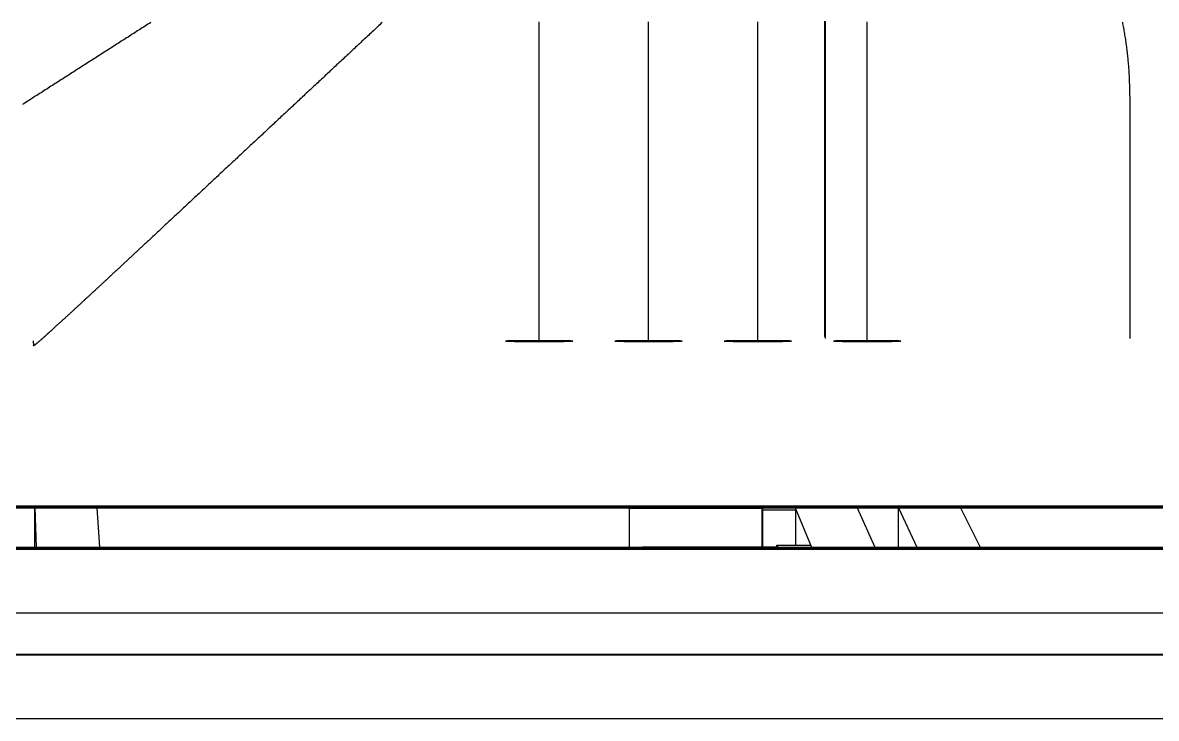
# Model space of a CAD drawing. Header units: millimetres. Extents: x -253 to 256, y -315 to 312.
# Drawn here: x 6.6 to 142.2, y -264.8 to -181.6 of the extents above; entities that cross this region are included whole.
import ezdxf

# ---------------------------------------------------------------- set-up
doc = ezdxf.new("R2010")
doc.units = ezdxf.units.MM
doc.layers.add('SKETCH', color=5, linetype='Continuous')
doc.layers.add('VISIBLE', color=7, linetype='Continuous')

msp = doc.modelspace()

# ---------------------------------------------------------------- linework, layer by layer
at = {"layer": 'SKETCH', "flags": 128}
for points in [[(21.96, -181.61), (21.78, -181.72), (21.61, -181.83), (21.44, -181.94), (21.27, -182.05), (21.1, -182.16), (20.93, -182.26), (20.76, -182.37), (20.59, -182.48), (20.42, -182.59), (20.25, -182.7), (20.08, -182.81), (19.91, -182.92), (19.74, -183.03), (19.57, -183.14), (19.4, -183.25), (19.23, -183.36), (19.05, -183.47), (18.88, -183.57), (18.71, -183.68), (18.54, -183.79), (18.37, -183.9), (18.2, -184.01), (18.03, -184.12), (17.86, -184.23), (17.69, -184.34), (17.52, -184.45), (17.35, -184.56), (17.18, -184.67), (17.01, -184.78), (16.84, -184.88), (16.67, -184.99), (16.49, -185.1), (16.32, -185.21), (16.15, -185.32), (15.98, -185.43), (15.81, -185.54), (15.64, -185.65), (15.47, -185.76), (15.3, -185.87), (15.13, -185.98), (14.96, -186.09), (14.79, -186.2), (14.62, -186.3), (14.45, -186.41), (14.28, -186.52), (14.11, -186.63), (13.94, -186.74), (13.77, -186.85), (13.59, -186.96), (13.42, -187.07), (13.25, -187.18), (13.08, -187.29), (12.91, -187.4), (12.74, -187.51), (12.57, -187.61), (12.4, -187.72), (12.23, -187.83), (12.06, -187.94), (11.89, -188.05), (11.72, -188.16), (11.55, -188.27), (11.38, -188.38), (11.21, -188.49), (11.04, -188.6), (10.87, -188.71), (10.69, -188.82), (10.52, -188.92), (10.35, -189.03), (10.18, -189.14), (10.01, -189.25), (9.84, -189.36), (9.67, -189.47), (9.5, -189.58), (9.33, -189.69), (9.16, -189.8), (8.99, -189.91), (8.82, -190.02), (8.65, -190.13), (8.48, -190.23), (8.31, -190.34), (8.14, -190.45), (7.97, -190.56), (7.79, -190.67), (7.62, -190.78), (7.45, -190.89), (7.28, -191), (7.11, -191.11), (6.94, -191.22), (6.77, -191.33), (6.6, -191.44)], [(49.65, -181.61), (49.49, -181.75), (49.34, -181.89), (49.19, -182.03), (49.04, -182.18), (48.89, -182.32), (48.74, -182.46), (48.59, -182.6), (48.43, -182.74), (48.28, -182.88), (48.13, -183.02), (47.98, -183.17), (47.83, -183.31), (47.68, -183.45), (47.52, -183.59), (47.37, -183.73), (47.22, -183.87), (47.07, -184.01), (46.92, -184.16), (46.77, -184.3), (46.62, -184.44), (46.46, -184.58), (46.31, -184.72), (46.16, -184.86), (46.01, -185), (45.86, -185.15), (45.71, -185.29), (45.56, -185.43), (45.4, -185.57), (45.25, -185.71), (45.1, -185.85), (44.95, -185.99), (44.8, -186.14), (44.65, -186.28), (44.49, -186.42), (44.34, -186.56), (44.19, -186.7), (44.04, -186.84), (43.89, -186.98), (43.74, -187.12), (43.59, -187.27), (43.43, -187.41), (43.28, -187.55), (43.13, -187.69), (42.98, -187.83), (42.83, -187.97), (42.68, -188.11), (42.53, -188.26), (42.37, -188.4), (42.22, -188.54), (42.07, -188.68), (41.92, -188.82), (41.77, -188.96), (41.62, -189.1), (41.46, -189.25), (41.31, -189.39), (41.16, -189.53), (41.01, -189.67), (40.86, -189.81), (40.71, -189.95), (40.56, -190.09), (40.4, -190.23), (40.25, -190.38), (40.1, -190.52), (39.95, -190.66), (39.8, -190.8), (39.65, -190.94), (39.5, -191.08), (39.34, -191.22), (39.19, -191.37), (39.04, -191.51), (38.89, -191.65), (38.74, -191.79), (38.59, -191.93), (38.44, -192.07), (38.28, -192.21), (38.13, -192.35), (37.98, -192.5), (37.83, -192.64), (37.68, -192.78), (37.53, -192.92), (37.38, -193.06), (37.22, -193.2), (37.07, -193.34), (36.92, -193.49), (36.77, -193.63), (36.62, -193.77), (36.47, -193.91), (36.32, -194.05), (36.16, -194.19), (36.01, -194.33), (35.86, -194.47), (35.71, -194.62), (35.56, -194.76), (35.41, -194.9), (35.26, -195.04), (35.1, -195.18), (34.95, -195.32), (34.8, -195.46), (34.65, -195.61), (34.5, -195.75), (34.35, -195.89), (34.2, -196.03), (34.04, -196.17), (33.89, -196.31), (33.74, -196.45), (33.59, -196.59), (33.44, -196.74), (33.29, -196.88), (33.14, -197.02), (32.98, -197.16), (32.83, -197.3), (32.68, -197.44), (32.53, -197.58), (32.38, -197.72), (32.23, -197.87), (32.08, -198.01), (31.92, -198.15), (31.77, -198.29), (31.62, -198.43), (31.47, -198.57), (31.32, -198.71), (31.17, -198.85), (31.02, -199), (30.86, -199.14), (30.71, -199.28), (30.56, -199.42), (30.41, -199.56), (30.26, -199.7), (30.11, -199.84), (29.96, -199.98), (29.81, -200.13), (29.65, -200.27), (29.5, -200.41), (29.35, -200.55), (29.2, -200.69), (29.05, -200.83), (28.9, -200.97), (28.75, -201.11), (28.59, -201.26), (28.44, -201.4), (28.29, -201.54), (28.14, -201.68), (27.99, -201.82), (27.84, -201.96), (27.69, -202.1), (27.53, -202.24), (27.38, -202.39), (27.23, -202.53), (27.08, -202.67), (26.93, -202.81), (26.78, -202.95), (26.63, -203.09), (26.48, -203.23), (26.32, -203.37), (26.17, -203.52), (26.02, -203.66), (25.87, -203.8), (25.72, -203.94), (25.57, -204.08), (25.41, -204.22), (25.26, -204.37), (25.11, -204.51), (24.95, -204.66), (24.79, -204.8), (24.63, -204.95), (24.47, -205.1), (24.32, -205.25), (24.16, -205.4), (24, -205.55), (23.84, -205.69), (23.68, -205.84), (23.53, -205.99), (23.37, -206.13), (23.22, -206.27), (23.06, -206.42), (22.91, -206.56), (22.77, -206.7), (22.62, -206.83), (22.48, -206.96), (22.34, -207.1), (22.2, -207.22), (22.07, -207.35), (21.94, -207.47), (21.84, -207.56), (21.75, -207.65), (21.66, -207.73), (21.57, -207.82), (21.48, -207.9), (21.39, -207.98), (21.3, -208.06), (21.22, -208.14), (21.14, -208.22), (21.05, -208.29), (20.97, -208.37), (20.89, -208.44), (20.81, -208.52), (20.73, -208.59), (20.65, -208.67), (20.57, -208.74), (20.49, -208.81), (20.41, -208.89), (20.34, -208.96), (20.26, -209.04), (20.18, -209.11), (20.1, -209.18), (20.02, -209.26), (19.94, -209.33), (19.86, -209.41), (19.77, -209.48), (19.69, -209.56), (19.61, -209.63), (19.53, -209.71), (19.45, -209.78), (19.37, -209.86), (19.29, -209.93), (19.21, -210.01), (19.13, -210.08), (19.05, -210.16), (18.97, -210.23), (18.89, -210.3), (18.82, -210.38), (18.74, -210.45), (18.66, -210.52), (18.58, -210.6), (18.5, -210.67), (18.42, -210.74), (18.35, -210.81), (18.27, -210.89), (18.19, -210.96), (18.11, -211.03), (18.04, -211.1), (17.96, -211.17), (17.88, -211.24), (17.81, -211.31), (17.73, -211.38), (17.66, -211.45), (17.58, -211.52), (17.5, -211.59), (17.43, -211.66), (17.35, -211.73), (17.28, -211.8), (17.2, -211.87), (17.13, -211.94), (17.06, -212.01), (16.98, -212.08), (16.91, -212.15), (16.83, -212.22), (16.76, -212.28), (16.69, -212.35), (16.62, -212.42), (16.54, -212.49), (16.47, -212.55), (16.4, -212.62), (16.33, -212.69), (16.26, -212.75), (16.18, -212.82), (16.11, -212.89), (16.04, -212.95), (15.97, -213.02), (15.9, -213.08), (15.83, -213.15), (15.76, -213.21), (15.69, -213.28), (15.62, -213.34), (15.55, -213.41), (15.48, -213.47), (15.41, -213.53), (15.35, -213.6), (15.28, -213.66), (15.21, -213.72), (15.14, -213.78), (15.07, -213.85), (15.01, -213.91), (14.94, -213.97), (14.87, -214.03), (14.81, -214.09), (14.74, -214.16), (14.67, -214.22), (14.61, -214.28), (14.54, -214.34), (14.48, -214.4), (14.41, -214.46), (14.35, -214.52), (14.28, -214.58), (14.22, -214.64), (14.16, -214.69), (14.09, -214.75), (14.03, -214.81), (13.97, -214.87), (13.9, -214.93), (13.84, -214.99), (13.78, -215.04), (13.72, -215.1), (13.66, -215.16), (13.6, -215.21), (13.53, -215.27), (13.47, -215.33), (13.41, -215.38), (13.35, -215.44), (13.29, -215.49), (13.23, -215.55), (13.17, -215.6), (13.12, -215.66), (13.06, -215.71), (13, -215.76), (12.94, -215.82), (12.88, -215.87), (12.82, -215.92), (12.77, -215.98), (12.71, -216.03), (12.65, -216.08), (12.6, -216.13), (12.54, -216.18), (12.49, -216.23), (12.43, -216.29), (12.38, -216.34), (12.32, -216.39), (12.27, -216.44), (12.21, -216.49), (12.16, -216.54), (12.1, -216.58), (12.05, -216.63), (12, -216.68), (11.94, -216.73), (11.89, -216.78), (11.84, -216.83), (11.79, -216.87), (11.74, -216.92), (11.69, -216.97), (11.64, -217.01), (11.59, -217.06), (11.54, -217.11), (11.49, -217.15), (11.44, -217.2), (11.39, -217.24), (11.34, -217.29), (11.29, -217.33), (11.24, -217.38), (11.19, -217.42), (11.15, -217.46), (11.1, -217.51), (11.05, -217.55), (11, -217.59), (10.96, -217.63), (10.91, -217.68), (10.87, -217.72), (10.82, -217.76), (10.78, -217.8), (10.73, -217.84), (10.69, -217.88), (10.64, -217.92), (10.6, -217.96), (10.56, -218), (10.51, -218.04), (10.47, -218.08), (10.43, -218.12), (10.39, -218.15), (10.35, -218.19), (10.3, -218.23), (10.26, -218.27), (10.22, -218.3), (10.18, -218.34), (10.14, -218.38), (10.1, -218.41), (10.06, -218.45), (10.02, -218.48), (9.99, -218.52), (9.95, -218.55), (9.91, -218.59), (9.87, -218.62), (9.84, -218.66), (9.8, -218.69), (9.76, -218.72), (9.73, -218.75), (9.69, -218.79), (9.65, -218.82), (9.62, -218.85), (9.58, -218.88), (9.55, -218.91), (9.52, -218.94), (9.48, -218.97), (9.45, -219), (9.42, -219.03), (9.38, -219.06), (9.35, -219.09), (9.32, -219.12), (9.29, -219.15), (9.26, -219.18), (9.23, -219.2), (9.2, -219.23), (9.17, -219.26), (9.14, -219.28), (9.11, -219.31), (9.08, -219.34), (9.05, -219.36), (9.02, -219.39), (8.99, -219.41), (8.96, -219.44), (8.94, -219.46), (8.91, -219.48), (8.88, -219.51), (8.86, -219.53), (8.83, -219.55), (8.81, -219.58), (8.78, -219.6), (8.76, -219.62), (8.73, -219.64), (8.71, -219.66), (8.69, -219.68), (8.66, -219.7), (8.64, -219.72), (8.62, -219.74), (8.6, -219.76), (8.57, -219.78), (8.55, -219.8), (8.53, -219.82), (8.51, -219.84), (8.49, -219.85), (8.47, -219.87), (8.45, -219.89), (8.43, -219.91), (8.41, -219.92), (8.4, -219.94), (8.38, -219.95), (8.36, -219.97), (8.34, -219.98), (8.33, -220), (8.31, -220.01), (8.29, -220.03), (8.28, -220.04), (8.26, -220.05), (8.25, -220.06), (8.23, -220.08), (8.22, -220.09), (8.2, -220.1), (8.19, -220.11), (8.18, -220.12), (8.16, -220.13), (8.15, -220.14), (8.14, -220.15), (8.13, -220.16), (8.12, -220.17), (8.11, -220.18), (8.1, -220.19), (8.09, -220.2), (8.08, -220.2), (8.07, -220.21), (8.06, -220.22), (8.05, -220.23), (8.04, -220.23), (8.03, -220.24), (8.03, -220.24), (8.02, -220.25), (8.02, -220.25), (8.01, -220.25), (8.01, -220.26), (8, -220.26), (8, -220.26), (7.99, -220.27), (7.99, -220.27), (7.98, -220.27), (7.98, -220.27), (7.98, -220.27), (7.97, -220.27), (7.97, -220.28), (7.97, -220.28), (7.97, -220.28), (7.96, -220.28), (7.96, -220.28), (7.96, -220.28), (7.96, -220.28), (7.95, -220.28), (7.95, -220.28), (7.95, -220.28), (7.95, -220.28), (7.94, -220.28), (7.94, -220.28), (7.94, -220.28), (7.94, -220.27), (7.94, -220.27), (7.94, -220.27), (7.94, -220.27), (7.94, -220.26), (7.95, -220.26), (7.95, -220.26), (7.95, -220.25), (7.95, -220.25), (7.95, -220.24), (7.95, -220.24), (7.95, -220.24), (7.95, -220.23), (7.95, -220.23), (7.95, -220.23), (7.95, -220.22), (7.95, -220.22), (7.95, -220.22), (7.95, -220.22), (7.95, -220.21), (7.95, -220.21), (7.95, -220.21), (7.95, -220.21), (7.95, -220.2), (7.95, -220.2), (7.95, -220.2), (7.95, -220.2), (7.95, -220.19), (7.95, -220.19), (7.95, -220.19), (7.95, -220.19), (7.95, -220.18), (7.95, -220.18), (7.95, -220.18), (7.95, -220.18), (7.95, -220.18), (7.95, -220.17), (7.95, -220.17), (7.95, -220.17), (7.95, -220.17), (7.95, -220.16), (7.95, -220.16), (7.95, -220.16), (7.95, -220.16), (7.95, -220.15), (7.95, -220.15), (7.95, -220.15), (7.95, -220.15), (7.95, -220.14), (7.95, -220.14), (7.95, -220.14), (7.95, -220.14), (7.95, -220.13), (7.95, -220.13), (7.95, -220.13), (7.95, -220.13), (7.95, -220.12), (7.95, -220.12), (7.95, -220.12), (7.95, -220.12), (7.95, -220.11), (7.95, -220.11), (7.95, -220.11), (7.95, -220.11), (7.95, -220.1), (7.95, -220.1), (7.95, -220.1), (7.95, -220.1), (7.95, -220.09), (7.95, -220.09), (7.95, -220.09), (7.95, -220.09), (7.95, -220.08), (7.95, -220.08), (7.95, -220.08), (7.95, -220.08), (7.95, -220.07), (7.95, -220.07), (7.95, -220.07), (7.95, -220.07), (7.95, -220.06), (7.95, -220.06), (7.95, -220.06), (7.95, -220.06), (7.95, -220.05), (7.95, -220.05), (7.95, -220.05), (7.95, -220.05), (7.95, -220.04), (7.95, -220.04), (7.95, -220.04), (7.95, -220.04), (7.95, -220.03), (7.95, -220.03), (7.95, -220.03), (7.95, -220.03), (7.95, -220.02), (7.95, -220.02), (7.95, -220.02), (7.95, -220.02), (7.95, -220.01), (7.95, -220.01), (7.95, -220.01), (7.95, -220.01), (7.95, -220), (7.95, -220), (7.95, -220), (7.95, -220), (7.95, -219.99), (7.95, -219.99), (7.95, -219.99), (7.95, -219.99), (7.95, -219.98), (7.94, -219.98), (7.94, -219.98), (7.94, -219.98), (7.94, -219.97), (7.94, -219.97), (7.94, -219.97), (7.94, -219.97), (7.94, -219.96), (7.94, -219.96), (7.94, -219.96), (7.94, -219.96), (7.94, -219.95), (7.94, -219.95), (7.94, -219.95), (7.94, -219.95), (7.94, -219.94), (7.94, -219.94), (7.94, -219.94), (7.94, -219.94), (7.94, -219.93), (7.94, -219.93), (7.94, -219.93), (7.94, -219.93), (7.94, -219.92), (7.94, -219.92), (7.94, -219.92), (7.94, -219.92), (7.94, -219.91), (7.94, -219.91), (7.94, -219.91), (7.94, -219.91), (7.94, -219.91), (7.94, -219.9), (7.94, -219.9), (7.94, -219.9), (7.94, -219.9), (7.94, -219.89), (7.94, -219.89), (7.94, -219.89), (7.94, -219.89), (7.94, -219.88), (7.94, -219.88), (7.94, -219.88), (7.94, -219.88), (7.94, -219.87), (7.94, -219.87), (7.94, -219.87), (7.94, -219.87), (7.94, -219.86), (7.94, -219.86), (7.94, -219.86), (7.94, -219.86), (7.94, -219.85), (7.94, -219.85), (7.94, -219.85), (7.94, -219.85), (7.94, -219.84), (7.94, -219.84), (7.94, -219.84), (7.94, -219.84), (7.94, -219.83), (7.94, -219.83), (7.94, -219.83), (7.94, -219.83), (7.94, -219.82), (7.94, -219.82), (7.94, -219.82), (7.94, -219.82), (7.94, -219.81), (7.94, -219.81), (7.94, -219.81), (7.94, -219.81), (7.94, -219.8), (7.94, -219.8), (7.94, -219.8), (7.94, -219.8), (7.94, -219.79), (7.94, -219.79), (7.94, -219.79), (7.94, -219.79), (7.94, -219.78), (7.94, -219.78), (7.94, -219.78), (7.94, -219.78), (7.94, -219.77), (7.94, -219.77), (7.94, -219.77), (7.94, -219.77), (7.94, -219.76), (7.94, -219.76), (7.94, -219.76), (7.94, -219.76), (7.94, -219.75), (7.94, -219.75), (7.94, -219.75), (7.94, -219.75), (7.94, -219.74), (7.94, -219.74), (7.94, -219.74), (7.94, -219.74), (7.94, -219.73), (7.94, -219.73), (7.94, -219.73), (7.94, -219.73), (7.94, -219.72), (7.94, -219.72), (7.94, -219.72), (7.94, -219.72), (7.94, -219.71), (7.94, -219.71), (7.94, -219.71), (7.94, -219.71), (7.94, -219.7), (7.94, -219.7), (7.93, -219.7), (7.93, -219.7), (7.93, -219.7), (7.93, -219.69), (7.93, -219.69), (7.93, -219.69)], [(68.41, -219.73), (68.41, -219.49), (68.41, -219.26), (68.41, -219.02), (68.41, -218.79), (68.41, -218.55), (68.41, -218.31), (68.41, -218.08), (68.41, -217.84), (68.41, -217.61), (68.41, -217.37), (68.41, -217.14), (68.41, -216.9), (68.41, -216.66), (68.41, -216.43), (68.41, -216.19), (68.41, -215.96), (68.41, -215.72), (68.41, -215.48), (68.41, -215.25), (68.41, -215.01), (68.41, -214.78), (68.41, -214.54), (68.41, -214.31), (68.41, -214.07), (68.41, -213.83), (68.41, -213.6), (68.41, -213.36), (68.41, -213.13), (68.41, -212.89), (68.41, -212.66), (68.41, -212.42), (68.41, -212.18), (68.41, -211.95), (68.41, -211.71), (68.41, -211.48), (68.41, -211.24), (68.41, -211), (68.41, -210.77), (68.41, -210.53), (68.41, -210.3), (68.41, -210.06), (68.41, -209.83), (68.41, -209.59), (68.41, -209.35), (68.41, -209.12), (68.41, -208.88), (68.41, -208.65), (68.41, -208.41), (68.41, -208.18), (68.41, -207.94), (68.41, -207.7), (68.41, -207.47), (68.41, -207.23), (68.41, -207), (68.41, -206.76), (68.41, -206.52), (68.41, -206.29), (68.41, -206.05), (68.41, -205.82), (68.41, -205.58), (68.41, -205.35), (68.41, -205.11), (68.41, -204.87), (68.41, -204.64), (68.41, -204.4), (68.41, -204.17), (68.41, -203.93), (68.41, -203.69), (68.41, -203.46), (68.41, -203.22), (68.41, -202.99), (68.41, -202.75), (68.41, -202.52), (68.41, -202.28), (68.41, -202.04), (68.41, -201.81), (68.41, -201.57), (68.41, -201.34), (68.41, -201.1), (68.41, -200.87), (68.41, -200.63), (68.41, -200.39), (68.41, -200.16), (68.41, -199.92), (68.41, -199.69), (68.41, -199.45), (68.41, -199.21), (68.41, -198.98), (68.41, -198.74), (68.41, -198.51), (68.41, -198.27), (68.41, -198.04), (68.41, -197.8), (68.41, -197.56), (68.41, -197.33), (68.41, -197.09), (68.41, -196.86), (68.41, -196.62), (68.41, -196.39), (68.41, -196.15), (68.41, -195.91), (68.41, -195.68), (68.41, -195.44), (68.41, -195.21), (68.41, -194.97), (68.41, -194.73), (68.41, -194.5), (68.41, -194.26), (68.41, -194.03), (68.41, -193.79), (68.41, -193.56), (68.41, -193.32), (68.41, -193.08), (68.41, -192.85), (68.41, -192.61), (68.41, -192.38), (68.41, -192.14), (68.41, -191.9), (68.41, -191.67), (68.41, -191.43), (68.41, -191.2), (68.41, -190.96), (68.41, -190.73), (68.41, -190.49), (68.41, -190.25), (68.41, -190.02), (68.41, -189.78), (68.41, -189.55), (68.41, -189.31), (68.41, -189.08), (68.41, -188.84), (68.41, -188.6), (68.41, -188.37), (68.41, -188.13), (68.41, -187.9), (68.41, -187.66), (68.41, -187.42), (68.41, -187.19), (68.41, -186.95), (68.41, -186.72), (68.41, -186.48), (68.41, -186.25), (68.41, -186.01), (68.41, -185.77), (68.41, -185.54), (68.41, -185.3), (68.41, -185.07), (68.41, -184.83), (68.41, -184.59), (68.41, -184.36), (68.41, -184.12), (68.41, -183.89), (68.41, -183.65), (68.41, -183.42), (68.41, -183.18), (68.41, -182.94), (68.41, -182.71), (68.41, -182.47), (68.41, -182.24), (68.41, -182), (68.41, -181.77), (68.41, -181.53)], [(81.49, -219.73), (81.49, -219.49), (81.49, -219.26), (81.49, -219.02), (81.49, -218.79), (81.49, -218.55), (81.49, -218.31), (81.49, -218.08), (81.49, -217.84), (81.49, -217.61), (81.49, -217.37), (81.49, -217.14), (81.49, -216.9), (81.49, -216.66), (81.49, -216.43), (81.49, -216.19), (81.49, -215.96), (81.49, -215.72), (81.49, -215.48), (81.49, -215.25), (81.49, -215.01), (81.49, -214.78), (81.49, -214.54), (81.49, -214.31), (81.49, -214.07), (81.49, -213.83), (81.49, -213.6), (81.49, -213.36), (81.49, -213.13), (81.49, -212.89), (81.49, -212.66), (81.49, -212.42), (81.49, -212.18), (81.49, -211.95), (81.49, -211.71), (81.49, -211.48), (81.49, -211.24), (81.49, -211), (81.49, -210.77), (81.49, -210.53), (81.49, -210.3), (81.49, -210.06), (81.49, -209.83), (81.49, -209.59), (81.49, -209.35), (81.49, -209.12), (81.49, -208.88), (81.49, -208.65), (81.49, -208.41), (81.49, -208.18), (81.49, -207.94), (81.49, -207.7), (81.49, -207.47), (81.49, -207.23), (81.49, -207), (81.49, -206.76), (81.49, -206.52), (81.49, -206.29), (81.49, -206.05), (81.49, -205.82), (81.49, -205.58), (81.49, -205.35), (81.49, -205.11), (81.49, -204.87), (81.49, -204.64), (81.49, -204.4), (81.49, -204.17), (81.49, -203.93), (81.49, -203.69), (81.49, -203.46), (81.49, -203.22), (81.49, -202.99), (81.49, -202.75), (81.49, -202.52), (81.49, -202.28), (81.49, -202.04), (81.49, -201.81), (81.49, -201.57), (81.49, -201.34), (81.49, -201.1), (81.49, -200.87), (81.49, -200.63), (81.49, -200.39), (81.49, -200.16), (81.49, -199.92), (81.49, -199.69), (81.49, -199.45), (81.49, -199.21), (81.49, -198.98), (81.49, -198.74), (81.49, -198.51), (81.49, -198.27), (81.49, -198.04), (81.49, -197.8), (81.49, -197.56), (81.49, -197.33), (81.49, -197.09), (81.49, -196.86), (81.49, -196.62), (81.49, -196.39), (81.49, -196.15), (81.49, -195.91), (81.49, -195.68), (81.49, -195.44), (81.49, -195.21), (81.49, -194.97), (81.49, -194.73), (81.49, -194.5), (81.49, -194.26), (81.49, -194.03), (81.49, -193.79), (81.49, -193.56), (81.49, -193.32), (81.49, -193.08), (81.49, -192.85), (81.49, -192.61), (81.49, -192.38), (81.49, -192.14), (81.49, -191.9), (81.49, -191.67), (81.49, -191.43), (81.49, -191.2), (81.49, -190.96), (81.49, -190.73), (81.49, -190.49), (81.49, -190.25), (81.49, -190.02), (81.49, -189.78), (81.49, -189.55), (81.49, -189.31), (81.49, -189.08), (81.49, -188.84), (81.49, -188.6), (81.49, -188.37), (81.49, -188.13), (81.49, -187.9), (81.49, -187.66), (81.49, -187.42), (81.49, -187.19), (81.49, -186.95), (81.49, -186.72), (81.49, -186.48), (81.49, -186.25), (81.49, -186.01), (81.49, -185.77), (81.49, -185.54), (81.49, -185.3), (81.49, -185.07), (81.49, -184.83), (81.49, -184.59), (81.49, -184.36), (81.49, -184.12), (81.49, -183.89), (81.49, -183.65), (81.49, -183.42), (81.49, -183.18), (81.49, -182.94), (81.49, -182.71), (81.49, -182.47), (81.49, -182.24), (81.49, -182), (81.49, -181.77), (81.49, -181.53)], [(81.49, -219.73), (81.49, -219.49), (81.49, -219.26), (81.49, -219.02), (81.49, -218.79), (81.49, -218.55), (81.49, -218.31), (81.49, -218.08), (81.49, -217.84), (81.49, -217.61), (81.49, -217.37), (81.49, -217.14), (81.49, -216.9), (81.49, -216.66), (81.49, -216.43), (81.49, -216.19), (81.49, -215.96), (81.49, -215.72), (81.49, -215.48), (81.49, -215.25), (81.49, -215.01), (81.49, -214.78), (81.49, -214.54), (81.49, -214.31), (81.49, -214.07), (81.49, -213.83), (81.49, -213.6), (81.49, -213.36), (81.49, -213.13), (81.49, -212.89), (81.49, -212.66), (81.49, -212.42), (81.49, -212.18), (81.49, -211.95), (81.49, -211.71), (81.49, -211.48), (81.49, -211.24), (81.49, -211), (81.49, -210.77), (81.49, -210.53), (81.49, -210.3), (81.49, -210.06), (81.49, -209.83), (81.49, -209.59), (81.49, -209.35), (81.49, -209.12), (81.49, -208.88), (81.49, -208.65), (81.49, -208.41), (81.49, -208.18), (81.49, -207.94), (81.49, -207.7), (81.49, -207.47), (81.49, -207.23), (81.49, -207), (81.49, -206.76), (81.49, -206.52), (81.49, -206.29), (81.49, -206.05), (81.49, -205.82), (81.49, -205.58), (81.49, -205.35), (81.49, -205.11), (81.49, -204.87), (81.49, -204.64), (81.49, -204.4), (81.49, -204.17), (81.49, -203.93), (81.49, -203.69), (81.49, -203.46), (81.49, -203.22), (81.49, -202.99), (81.49, -202.75), (81.49, -202.52), (81.49, -202.28), (81.49, -202.04), (81.49, -201.81), (81.49, -201.57), (81.49, -201.34), (81.49, -201.1), (81.49, -200.87), (81.49, -200.63), (81.49, -200.39), (81.49, -200.16), (81.49, -199.92), (81.49, -199.69), (81.49, -199.45), (81.49, -199.21), (81.49, -198.98), (81.49, -198.74), (81.49, -198.51), (81.49, -198.27), (81.49, -198.04), (81.49, -197.8), (81.49, -197.56), (81.49, -197.33), (81.49, -197.09), (81.49, -196.86), (81.49, -196.62), (81.49, -196.39), (81.49, -196.15), (81.49, -195.91), (81.49, -195.68), (81.49, -195.44), (81.49, -195.21), (81.49, -194.97), (81.49, -194.73), (81.49, -194.5), (81.49, -194.26), (81.49, -194.03), (81.49, -193.79), (81.49, -193.56), (81.49, -193.32), (81.49, -193.08), (81.49, -192.85), (81.49, -192.61), (81.49, -192.38), (81.49, -192.14), (81.49, -191.9), (81.49, -191.67), (81.49, -191.43), (81.49, -191.2), (81.49, -190.96), (81.49, -190.73), (81.49, -190.49), (81.49, -190.25), (81.49, -190.02), (81.49, -189.78), (81.49, -189.55), (81.49, -189.31), (81.49, -189.08), (81.49, -188.84), (81.49, -188.6), (81.49, -188.37), (81.49, -188.13), (81.49, -187.9), (81.49, -187.66), (81.49, -187.42), (81.49, -187.19), (81.49, -186.95), (81.49, -186.72), (81.49, -186.48), (81.49, -186.25), (81.49, -186.01), (81.49, -185.77), (81.49, -185.54), (81.49, -185.3), (81.49, -185.07), (81.49, -184.83), (81.49, -184.59), (81.49, -184.36), (81.49, -184.12), (81.49, -183.89), (81.49, -183.65), (81.49, -183.42), (81.49, -183.18), (81.49, -182.94), (81.49, -182.71), (81.49, -182.47), (81.49, -182.24), (81.49, -182), (81.49, -181.77), (81.49, -181.53)], [(94.57, -219.73), (94.57, -219.49), (94.57, -219.26), (94.57, -219.02), (94.57, -218.79), (94.57, -218.55), (94.57, -218.31), (94.57, -218.08), (94.57, -217.84), (94.57, -217.61), (94.57, -217.37), (94.57, -217.14), (94.57, -216.9), (94.57, -216.66), (94.57, -216.43), (94.57, -216.19), (94.57, -215.96), (94.57, -215.72), (94.57, -215.48), (94.57, -215.25), (94.57, -215.01), (94.57, -214.78), (94.57, -214.54), (94.57, -214.31), (94.57, -214.07), (94.57, -213.83), (94.57, -213.6), (94.57, -213.36), (94.57, -213.13), (94.57, -212.89), (94.57, -212.66), (94.57, -212.42), (94.57, -212.18), (94.57, -211.95), (94.57, -211.71), (94.57, -211.48), (94.57, -211.24), (94.57, -211), (94.57, -210.77), (94.57, -210.53), (94.57, -210.3), (94.57, -210.06), (94.57, -209.83), (94.57, -209.59), (94.57, -209.35), (94.57, -209.12), (94.57, -208.88), (94.57, -208.65), (94.57, -208.41), (94.57, -208.18), (94.57, -207.94), (94.57, -207.7), (94.57, -207.47), (94.57, -207.23), (94.57, -207), (94.57, -206.76), (94.57, -206.52), (94.57, -206.29), (94.57, -206.05), (94.57, -205.82), (94.57, -205.58), (94.57, -205.35), (94.57, -205.11), (94.57, -204.87), (94.57, -204.64), (94.57, -204.4), (94.57, -204.17), (94.57, -203.93), (94.57, -203.69), (94.57, -203.46), (94.57, -203.22), (94.57, -202.99), (94.57, -202.75), (94.57, -202.52), (94.57, -202.28), (94.57, -202.04), (94.57, -201.81), (94.57, -201.57), (94.57, -201.34), (94.57, -201.1), (94.57, -200.87), (94.57, -200.63), (94.57, -200.39), (94.57, -200.16), (94.57, -199.92), (94.57, -199.69), (94.57, -199.45), (94.57, -199.21), (94.57, -198.98), (94.57, -198.74), (94.57, -198.51), (94.57, -198.27), (94.57, -198.04), (94.57, -197.8), (94.57, -197.56), (94.57, -197.33), (94.57, -197.09), (94.57, -196.86), (94.57, -196.62), (94.57, -196.39), (94.57, -196.15), (94.57, -195.91), (94.57, -195.68), (94.57, -195.44), (94.57, -195.21), (94.57, -194.97), (94.57, -194.73), (94.57, -194.5), (94.57, -194.26), (94.57, -194.03), (94.57, -193.79), (94.57, -193.56), (94.57, -193.32), (94.57, -193.08), (94.57, -192.85), (94.57, -192.61), (94.57, -192.38), (94.57, -192.14), (94.57, -191.9), (94.57, -191.67), (94.57, -191.43), (94.57, -191.2), (94.57, -190.96), (94.57, -190.73), (94.57, -190.49), (94.57, -190.25), (94.57, -190.02), (94.57, -189.78), (94.57, -189.55), (94.57, -189.31), (94.57, -189.08), (94.57, -188.84), (94.57, -188.6), (94.57, -188.37), (94.57, -188.13), (94.57, -187.9), (94.57, -187.66), (94.57, -187.42), (94.57, -187.19), (94.57, -186.95), (94.57, -186.72), (94.57, -186.48), (94.57, -186.25), (94.57, -186.01), (94.57, -185.77), (94.57, -185.54), (94.57, -185.3), (94.57, -185.07), (94.57, -184.83), (94.57, -184.59), (94.57, -184.36), (94.57, -184.12), (94.57, -183.89), (94.57, -183.65), (94.57, -183.42), (94.57, -183.18), (94.57, -182.94), (94.57, -182.71), (94.57, -182.47), (94.57, -182.24), (94.57, -182), (94.57, -181.77), (94.57, -181.53)], [(94.57, -219.73), (94.57, -219.49), (94.57, -219.26), (94.57, -219.02), (94.57, -218.79), (94.57, -218.55), (94.57, -218.31), (94.57, -218.08), (94.57, -217.84), (94.57, -217.61), (94.57, -217.37), (94.57, -217.14), (94.57, -216.9), (94.57, -216.66), (94.57, -216.43), (94.57, -216.19), (94.57, -215.96), (94.57, -215.72), (94.57, -215.48), (94.57, -215.25), (94.57, -215.01), (94.57, -214.78), (94.57, -214.54), (94.57, -214.31), (94.57, -214.07), (94.57, -213.83), (94.57, -213.6), (94.57, -213.36), (94.57, -213.13), (94.57, -212.89), (94.57, -212.66), (94.57, -212.42), (94.57, -212.18), (94.57, -211.95), (94.57, -211.71), (94.57, -211.48), (94.57, -211.24), (94.57, -211), (94.57, -210.77), (94.57, -210.53), (94.57, -210.3), (94.57, -210.06), (94.57, -209.83), (94.57, -209.59), (94.57, -209.35), (94.57, -209.12), (94.57, -208.88), (94.57, -208.65), (94.57, -208.41), (94.57, -208.18), (94.57, -207.94), (94.57, -207.7), (94.57, -207.47), (94.57, -207.23), (94.57, -207), (94.57, -206.76), (94.57, -206.52), (94.57, -206.29), (94.57, -206.05), (94.57, -205.82), (94.57, -205.58), (94.57, -205.35), (94.57, -205.11), (94.57, -204.87), (94.57, -204.64), (94.57, -204.4), (94.57, -204.17), (94.57, -203.93), (94.57, -203.69), (94.57, -203.46), (94.57, -203.22), (94.57, -202.99), (94.57, -202.75), (94.57, -202.52), (94.57, -202.28), (94.57, -202.04), (94.57, -201.81), (94.57, -201.57), (94.57, -201.34), (94.57, -201.1), (94.57, -200.87), (94.57, -200.63), (94.57, -200.39), (94.57, -200.16), (94.57, -199.92), (94.57, -199.69), (94.57, -199.45), (94.57, -199.21), (94.57, -198.98), (94.57, -198.74), (94.57, -198.51), (94.57, -198.27), (94.57, -198.04), (94.57, -197.8), (94.57, -197.56), (94.57, -197.33), (94.57, -197.09), (94.57, -196.86), (94.57, -196.62), (94.57, -196.39), (94.57, -196.15), (94.57, -195.91), (94.57, -195.68), (94.57, -195.44), (94.57, -195.21), (94.57, -194.97), (94.57, -194.73), (94.57, -194.5), (94.57, -194.26), (94.57, -194.03), (94.57, -193.79), (94.57, -193.56), (94.57, -193.32), (94.57, -193.08), (94.57, -192.85), (94.57, -192.61), (94.57, -192.38), (94.57, -192.14), (94.57, -191.9), (94.57, -191.67), (94.57, -191.43), (94.57, -191.2), (94.57, -190.96), (94.57, -190.73), (94.57, -190.49), (94.57, -190.25), (94.57, -190.02), (94.57, -189.78), (94.57, -189.55), (94.57, -189.31), (94.57, -189.08), (94.57, -188.84), (94.57, -188.6), (94.57, -188.37), (94.57, -188.13), (94.57, -187.9), (94.57, -187.66), (94.57, -187.42), (94.57, -187.19), (94.57, -186.95), (94.57, -186.72), (94.57, -186.48), (94.57, -186.25), (94.57, -186.01), (94.57, -185.77), (94.57, -185.54), (94.57, -185.3), (94.57, -185.07), (94.57, -184.83), (94.57, -184.59), (94.57, -184.36), (94.57, -184.12), (94.57, -183.89), (94.57, -183.65), (94.57, -183.42), (94.57, -183.18), (94.57, -182.94), (94.57, -182.71), (94.57, -182.47), (94.57, -182.24), (94.57, -182), (94.57, -181.77), (94.57, -181.53)], [(102.55, -181.47), (102.55, -181.72), (102.55, -181.98), (102.55, -182.24), (102.55, -182.49), (102.55, -182.75), (102.55, -183.01), (102.55, -183.26), (102.55, -183.52), (102.55, -183.78), (102.55, -184.03), (102.55, -184.29), (102.55, -184.55), (102.55, -184.8), (102.55, -185.06), (102.55, -185.32), (102.55, -185.57), (102.55, -185.83), (102.55, -186.09), (102.55, -186.34), (102.55, -186.6), (102.55, -186.86), (102.55, -187.11), (102.55, -187.37), (102.55, -187.63), (102.55, -187.88), (102.55, -188.14), (102.55, -188.4), (102.55, -188.65), (102.55, -188.91), (102.55, -189.17), (102.55, -189.42), (102.55, -189.68), (102.55, -189.94), (102.55, -190.19), (102.55, -190.45), (102.55, -190.71), (102.55, -190.97), (102.55, -191.22), (102.55, -191.48), (102.55, -191.74), (102.55, -191.99), (102.55, -192.25), (102.55, -192.51), (102.55, -192.76), (102.55, -193.02), (102.55, -193.28), (102.55, -193.53), (102.55, -193.79), (102.55, -194.05), (102.55, -194.3), (102.55, -194.56), (102.55, -194.82), (102.55, -195.07), (102.55, -195.33), (102.55, -195.59), (102.55, -195.84), (102.55, -196.1), (102.55, -196.36), (102.55, -196.61), (102.55, -196.87), (102.55, -197.13), (102.55, -197.38), (102.55, -197.64), (102.55, -197.9), (102.55, -198.15), (102.55, -198.41), (102.55, -198.67), (102.55, -198.92), (102.55, -199.18), (102.55, -199.44), (102.55, -199.69), (102.55, -199.95), (102.55, -200.21), (102.55, -200.47), (102.55, -200.72), (102.55, -200.98), (102.55, -201.24), (102.55, -201.49), (102.55, -201.75), (102.55, -202.01), (102.55, -202.26), (102.55, -202.52), (102.55, -202.78), (102.55, -203.03), (102.55, -203.29), (102.55, -203.55), (102.55, -203.8), (102.55, -204.06), (102.55, -204.32), (102.55, -204.57), (102.55, -204.83), (102.55, -205.09), (102.55, -205.34), (102.55, -205.6), (102.55, -205.86), (102.55, -206.11), (102.55, -206.37), (102.55, -206.63), (102.55, -206.88), (102.55, -207.14), (102.55, -207.4), (102.55, -207.65), (102.55, -207.91), (102.55, -208.17), (102.55, -208.42), (102.55, -208.68), (102.55, -208.94), (102.55, -209.19), (102.55, -209.45), (102.55, -209.71), (102.55, -209.97), (102.55, -210.22), (102.55, -210.48), (102.55, -210.74), (102.55, -210.99), (102.55, -211.25), (102.55, -211.51), (102.55, -211.76), (102.55, -212.02), (102.55, -212.28), (102.55, -212.53), (102.55, -212.79), (102.55, -213.05), (102.55, -213.3), (102.55, -213.56), (102.55, -213.82), (102.55, -214.07), (102.55, -214.33), (102.55, -214.59), (102.55, -214.84), (102.55, -215.1), (102.55, -215.36), (102.55, -215.61), (102.55, -215.87), (102.55, -216.13), (102.55, -216.38), (102.55, -216.64), (102.55, -216.9), (102.55, -217.15), (102.55, -217.41), (102.55, -217.67), (102.55, -217.92), (102.55, -218.18), (102.55, -218.44), (102.55, -218.69), (102.55, -218.95), (102.55, -219.21)], [(102.64, -181.49), (102.64, -181.74), (102.64, -182), (102.64, -182.25), (102.64, -182.5), (102.64, -182.76), (102.64, -183.01), (102.64, -183.26), (102.64, -183.51), (102.64, -183.77), (102.64, -184.02), (102.64, -184.27), (102.64, -184.53), (102.64, -184.78), (102.64, -185.03), (102.64, -185.28), (102.64, -185.54), (102.64, -185.79), (102.64, -186.04), (102.64, -186.29), (102.64, -186.55), (102.64, -186.8), (102.64, -187.05), (102.64, -187.31), (102.64, -187.56), (102.64, -187.81), (102.64, -188.06), (102.64, -188.32), (102.64, -188.57), (102.64, -188.82), (102.64, -189.07), (102.64, -189.33), (102.64, -189.58), (102.64, -189.83), (102.64, -190.09), (102.64, -190.34), (102.64, -190.59), (102.64, -190.84), (102.64, -191.1), (102.64, -191.35), (102.64, -191.6), (102.64, -191.86), (102.64, -192.11), (102.64, -192.36), (102.64, -192.61), (102.64, -192.87), (102.64, -193.12), (102.64, -193.37), (102.64, -193.62), (102.64, -193.88), (102.64, -194.13), (102.64, -194.38), (102.64, -194.64), (102.64, -194.89), (102.64, -195.14), (102.64, -195.39), (102.64, -195.65), (102.64, -195.9), (102.64, -196.15), (102.64, -196.4), (102.64, -196.66), (102.64, -196.91), (102.64, -197.16), (102.64, -197.42), (102.64, -197.67), (102.64, -197.92), (102.64, -198.17), (102.64, -198.43), (102.64, -198.68), (102.64, -198.93), (102.64, -199.18), (102.64, -199.44), (102.64, -199.69), (102.64, -199.94), (102.64, -200.2), (102.64, -200.45), (102.64, -200.7), (102.64, -200.95), (102.64, -201.21), (102.64, -201.46), (102.64, -201.71), (102.64, -201.97), (102.64, -202.22), (102.64, -202.47), (102.64, -202.72), (102.64, -202.98), (102.64, -203.23), (102.64, -203.48), (102.64, -203.73), (102.64, -203.99), (102.64, -204.24), (102.64, -204.49), (102.64, -204.75), (102.64, -205), (102.64, -205.25), (102.64, -205.5), (102.64, -205.76), (102.64, -206.01), (102.64, -206.26), (102.64, -206.51), (102.64, -206.77), (102.64, -207.02), (102.64, -207.27), (102.64, -207.53), (102.64, -207.78), (102.64, -208.03), (102.64, -208.28), (102.64, -208.54), (102.64, -208.79), (102.64, -209.04), (102.64, -209.29), (102.64, -209.55), (102.64, -209.8), (102.64, -210.05), (102.64, -210.31), (102.64, -210.56), (102.64, -210.81), (102.64, -211.06), (102.64, -211.32), (102.64, -211.57), (102.64, -211.82), (102.64, -212.07), (102.64, -212.33), (102.64, -212.58), (102.64, -212.83), (102.64, -213.09), (102.64, -213.34), (102.64, -213.59), (102.64, -213.84), (102.64, -214.1), (102.64, -214.35), (102.64, -214.6), (102.64, -214.86), (102.64, -215.11), (102.64, -215.36), (102.64, -215.61), (102.64, -215.87), (102.64, -216.12), (102.64, -216.37), (102.64, -216.62), (102.64, -216.88), (102.64, -217.13), (102.64, -217.38), (102.64, -217.64), (102.64, -217.89), (102.64, -218.14), (102.64, -218.39), (102.64, -218.65), (102.64, -218.9), (102.64, -219.15), (102.64, -219.4)], [(107.65, -219.73), (107.65, -219.49), (107.65, -219.26), (107.65, -219.02), (107.65, -218.79), (107.65, -218.55), (107.65, -218.31), (107.65, -218.08), (107.65, -217.84), (107.65, -217.61), (107.65, -217.37), (107.65, -217.14), (107.65, -216.9), (107.65, -216.66), (107.65, -216.43), (107.65, -216.19), (107.65, -215.96), (107.65, -215.72), (107.65, -215.48), (107.65, -215.25), (107.65, -215.01), (107.65, -214.78), (107.65, -214.54), (107.65, -214.31), (107.65, -214.07), (107.65, -213.83), (107.65, -213.6), (107.65, -213.36), (107.65, -213.13), (107.65, -212.89), (107.65, -212.66), (107.65, -212.42), (107.65, -212.18), (107.65, -211.95), (107.65, -211.71), (107.65, -211.48), (107.65, -211.24), (107.65, -211), (107.65, -210.77), (107.65, -210.53), (107.65, -210.3), (107.65, -210.06), (107.65, -209.83), (107.65, -209.59), (107.65, -209.35), (107.65, -209.12), (107.65, -208.88), (107.65, -208.65), (107.65, -208.41), (107.65, -208.18), (107.65, -207.94), (107.65, -207.7), (107.65, -207.47), (107.65, -207.23), (107.65, -207), (107.65, -206.76), (107.65, -206.52), (107.65, -206.29), (107.65, -206.05), (107.65, -205.82), (107.65, -205.58), (107.65, -205.35), (107.65, -205.11), (107.65, -204.87), (107.65, -204.64), (107.65, -204.4), (107.65, -204.17), (107.65, -203.93), (107.65, -203.69), (107.65, -203.46), (107.65, -203.22), (107.65, -202.99), (107.65, -202.75), (107.65, -202.52), (107.65, -202.28), (107.65, -202.04), (107.65, -201.81), (107.65, -201.57), (107.65, -201.34), (107.65, -201.1), (107.65, -200.87), (107.65, -200.63), (107.65, -200.39), (107.65, -200.16), (107.65, -199.92), (107.65, -199.69), (107.65, -199.45), (107.65, -199.21), (107.65, -198.98), (107.65, -198.74), (107.65, -198.51), (107.65, -198.27), (107.65, -198.04), (107.65, -197.8), (107.65, -197.56), (107.65, -197.33), (107.65, -197.09), (107.65, -196.86), (107.65, -196.62), (107.65, -196.39), (107.65, -196.15), (107.65, -195.91), (107.65, -195.68), (107.65, -195.44), (107.65, -195.21), (107.65, -194.97), (107.65, -194.73), (107.65, -194.5), (107.65, -194.26), (107.65, -194.03), (107.65, -193.79), (107.65, -193.56), (107.65, -193.32), (107.65, -193.08), (107.65, -192.85), (107.65, -192.61), (107.65, -192.38), (107.65, -192.14), (107.65, -191.9), (107.65, -191.67), (107.65, -191.43), (107.65, -191.2), (107.65, -190.96), (107.65, -190.73), (107.65, -190.49), (107.65, -190.25), (107.65, -190.02), (107.65, -189.78), (107.65, -189.55), (107.65, -189.31), (107.65, -189.08), (107.65, -188.84), (107.65, -188.6), (107.65, -188.37), (107.65, -188.13), (107.65, -187.9), (107.65, -187.66), (107.65, -187.42), (107.65, -187.19), (107.65, -186.95), (107.65, -186.72), (107.65, -186.48), (107.65, -186.25), (107.65, -186.01), (107.65, -185.77), (107.65, -185.54), (107.65, -185.3), (107.65, -185.07), (107.65, -184.83), (107.65, -184.59), (107.65, -184.36), (107.65, -184.12), (107.65, -183.89), (107.65, -183.65), (107.65, -183.42), (107.65, -183.18), (107.65, -182.94), (107.65, -182.71), (107.65, -182.47), (107.65, -182.24), (107.65, -182), (107.65, -181.77), (107.65, -181.53)], [(138.19, -181.59), (138.22, -181.76), (138.25, -181.93), (138.29, -182.1), (138.32, -182.27), (138.35, -182.44), (138.38, -182.61), (138.41, -182.78), (138.44, -182.95), (138.46, -183.12), (138.49, -183.29), (138.52, -183.46), (138.55, -183.64), (138.57, -183.81), (138.6, -183.98), (138.62, -184.15), (138.64, -184.33), (138.67, -184.5), (138.69, -184.68), (138.71, -184.85), (138.73, -185.02), (138.75, -185.2), (138.77, -185.37), (138.79, -185.55), (138.81, -185.72), (138.83, -185.9), (138.85, -186.07), (138.86, -186.25), (138.88, -186.42), (138.9, -186.6), (138.91, -186.77), (138.92, -186.94), (138.94, -187.11), (138.95, -187.29), (138.96, -187.46), (138.97, -187.62), (138.98, -187.79), (138.99, -187.96), (138.99, -188.13), (139, -188.3), (139.01, -188.48), (139.02, -188.65), (139.02, -188.82), (139.03, -189), (139.03, -189.18), (139.04, -189.35), (139.04, -189.54), (139.05, -189.72), (139.05, -189.91), (139.06, -190.09), (139.06, -190.29), (139.07, -190.48), (139.07, -190.68), (139.08, -190.94), (139.08, -191.21), (139.08, -191.49), (139.09, -191.77), (139.09, -192.05), (139.09, -192.34), (139.09, -192.64), (139.09, -192.93), (139.09, -193.24), (139.09, -193.54), (139.09, -193.84), (139.09, -194.15), (139.09, -194.46), (139.08, -194.77), (139.08, -195.09), (139.08, -195.4), (139.08, -195.71), (139.08, -196.02), (139.08, -196.33), (139.07, -196.64), (139.07, -196.95), (139.07, -197.26), (139.07, -197.56), (139.07, -197.86), (139.07, -198.16), (139.07, -198.46), (139.07, -198.76), (139.07, -199.06), (139.07, -199.36), (139.07, -199.66), (139.07, -199.96), (139.07, -200.25), (139.07, -200.55), (139.07, -200.85), (139.07, -201.15), (139.07, -201.45), (139.07, -201.75), (139.07, -202.05), (139.07, -202.35), (139.07, -202.65), (139.07, -202.95), (139.07, -203.25), (139.07, -203.55), (139.07, -203.85), (139.07, -204.14), (139.07, -204.44), (139.07, -204.74), (139.07, -205.04), (139.07, -205.34), (139.07, -205.64), (139.07, -205.94), (139.07, -206.24), (139.07, -206.54), (139.07, -206.84), (139.07, -207.14), (139.07, -207.44), (139.07, -207.73), (139.07, -208.03), (139.07, -208.33), (139.07, -208.63), (139.07, -208.93), (139.07, -209.23), (139.07, -209.53), (139.07, -209.83), (139.07, -210.13), (139.07, -210.43), (139.07, -210.73), (139.07, -211.03), (139.07, -211.33), (139.07, -211.62), (139.07, -211.92), (139.07, -212.22), (139.07, -212.52), (139.07, -212.82), (139.07, -213.12), (139.07, -213.42), (139.07, -213.72), (139.07, -214.02), (139.07, -214.32), (139.07, -214.62), (139.07, -214.92), (139.07, -215.21), (139.07, -215.51), (139.07, -215.81), (139.07, -216.11), (139.07, -216.41), (139.07, -216.71), (139.07, -217.01), (139.07, -217.31), (139.07, -217.61), (139.07, -217.91), (139.07, -218.21), (139.07, -218.51), (139.07, -218.81), (139.07, -219.11), (139.07, -219.4)], [(68.4, -219.69), (67.85, -219.69), (67.32, -219.69), (66.8, -219.69), (66.31, -219.69), (65.86, -219.7), (65.46, -219.7), (65.12, -219.7), (64.83, -219.71), (64.62, -219.71), (64.47, -219.72), (64.4, -219.73), (64.4, -219.73), (64.48, -219.74), (64.63, -219.74), (64.85, -219.75), (65.13, -219.75), (65.48, -219.76), (65.88, -219.76), (66.33, -219.77), (66.82, -219.77), (67.34, -219.77), (67.88, -219.77), (68.43, -219.77), (68.98, -219.77), (69.51, -219.77), (70.03, -219.77), (70.52, -219.77), (70.96, -219.76), (71.36, -219.76), (71.71, -219.75), (71.99, -219.75), (72.21, -219.74), (72.36, -219.74), (72.43, -219.73), (72.43, -219.73), (72.35, -219.72), (72.2, -219.71), (71.98, -219.71), (71.69, -219.7), (71.35, -219.7), (70.94, -219.7), (70.49, -219.69), (70, -219.69), (69.49, -219.69), (68.95, -219.69), (68.4, -219.69)], [(81.48, -219.69), (80.93, -219.69), (80.39, -219.69), (79.87, -219.69), (79.39, -219.69), (78.94, -219.7), (78.54, -219.7), (78.2, -219.7), (77.91, -219.71), (77.7, -219.71), (77.55, -219.72), (77.48, -219.73), (77.48, -219.73), (77.56, -219.74), (77.71, -219.74), (77.93, -219.75), (78.21, -219.75), (78.56, -219.76), (78.97, -219.76), (79.42, -219.77), (79.9, -219.77), (80.42, -219.77), (80.96, -219.77), (81.51, -219.77), (82.06, -219.77), (82.59, -219.77), (83.11, -219.77), (83.6, -219.77), (84.05, -219.76), (84.45, -219.76), (84.79, -219.75), (85.07, -219.75), (85.29, -219.74), (85.44, -219.74), (85.51, -219.73), (85.51, -219.73), (85.43, -219.72), (85.28, -219.71), (85.06, -219.71), (84.77, -219.7), (84.42, -219.7), (84.02, -219.7), (83.57, -219.69), (83.08, -219.69), (82.56, -219.69), (82.02, -219.69), (81.48, -219.69)], [(81.48, -219.69), (80.93, -219.69), (80.39, -219.69), (79.87, -219.69), (79.39, -219.69), (78.94, -219.7), (78.54, -219.7), (78.2, -219.7), (77.91, -219.71), (77.7, -219.71), (77.55, -219.72), (77.48, -219.73), (77.48, -219.73), (77.56, -219.74), (77.71, -219.74), (77.93, -219.75), (78.21, -219.75), (78.56, -219.76), (78.97, -219.76), (79.42, -219.77), (79.9, -219.77), (80.42, -219.77), (80.96, -219.77), (81.51, -219.77), (82.06, -219.77), (82.59, -219.77), (83.11, -219.77), (83.6, -219.77), (84.05, -219.76), (84.45, -219.76), (84.79, -219.75), (85.07, -219.75), (85.29, -219.74), (85.44, -219.74), (85.51, -219.73), (85.51, -219.73), (85.43, -219.72), (85.28, -219.71), (85.06, -219.71), (84.77, -219.7), (84.42, -219.7), (84.02, -219.7), (83.57, -219.69), (83.08, -219.69), (82.56, -219.69), (82.02, -219.69), (81.48, -219.69)], [(94.55, -219.69), (94.01, -219.69), (93.47, -219.69), (92.95, -219.69), (92.47, -219.69), (92.02, -219.7), (91.62, -219.7), (91.27, -219.7), (90.99, -219.71), (90.77, -219.71), (90.63, -219.72), (90.56, -219.73), (90.56, -219.73), (90.64, -219.74), (90.79, -219.74), (91.01, -219.75), (91.29, -219.75), (91.64, -219.76), (92.05, -219.76), (92.5, -219.77), (92.99, -219.77), (93.5, -219.77), (94.04, -219.77), (94.59, -219.77), (95.14, -219.77), (95.68, -219.77), (96.19, -219.77), (96.68, -219.77), (97.13, -219.76), (97.53, -219.76), (97.87, -219.75), (98.15, -219.75), (98.37, -219.74), (98.52, -219.74), (98.59, -219.73), (98.59, -219.73), (98.51, -219.72), (98.36, -219.71), (98.14, -219.71), (97.85, -219.7), (97.5, -219.7), (97.1, -219.7), (96.65, -219.69), (96.16, -219.69), (95.64, -219.69), (95.1, -219.69), (94.55, -219.69)], [(94.55, -219.69), (94.01, -219.69), (93.47, -219.69), (92.95, -219.69), (92.47, -219.69), (92.02, -219.7), (91.62, -219.7), (91.27, -219.7), (90.99, -219.71), (90.77, -219.71), (90.63, -219.72), (90.56, -219.73), (90.56, -219.73), (90.64, -219.74), (90.79, -219.74), (91.01, -219.75), (91.29, -219.75), (91.64, -219.76), (92.05, -219.76), (92.5, -219.77), (92.99, -219.77), (93.5, -219.77), (94.04, -219.77), (94.59, -219.77), (95.14, -219.77), (95.68, -219.77), (96.19, -219.77), (96.68, -219.77), (97.13, -219.76), (97.53, -219.76), (97.87, -219.75), (98.15, -219.75), (98.37, -219.74), (98.52, -219.74), (98.59, -219.73), (98.59, -219.73), (98.51, -219.72), (98.36, -219.71), (98.14, -219.71), (97.85, -219.7), (97.5, -219.7), (97.1, -219.7), (96.65, -219.69), (96.16, -219.69), (95.64, -219.69), (95.1, -219.69), (94.55, -219.69)], [(107.63, -219.69), (107.08, -219.69), (106.54, -219.69), (106.03, -219.69), (105.54, -219.69), (105.1, -219.7), (104.7, -219.7), (104.35, -219.7), (104.07, -219.71), (103.85, -219.71), (103.71, -219.72), (103.63, -219.73), (103.64, -219.73), (103.72, -219.74), (103.87, -219.74), (104.09, -219.75), (104.38, -219.75), (104.72, -219.76), (105.13, -219.76), (105.58, -219.77), (106.07, -219.77), (106.59, -219.77), (107.12, -219.77), (107.67, -219.77), (108.22, -219.77), (108.76, -219.77), (109.27, -219.77), (109.76, -219.77), (110.21, -219.76), (110.61, -219.76), (110.95, -219.75), (111.23, -219.75), (111.45, -219.74), (111.6, -219.74), (111.67, -219.73), (111.66, -219.73), (111.59, -219.72), (111.44, -219.71), (111.21, -219.71), (110.93, -219.7), (110.58, -219.7), (110.17, -219.7), (109.72, -219.69), (109.23, -219.69), (108.72, -219.69), (108.18, -219.69), (107.63, -219.69)]]:
    msp.add_lwpolyline(points, dxfattribs=at)
at = {"layer": 'VISIBLE'}
for p, q in [((4.63, -239.43), (207.77, -239.43)), ((4.63, -239.52), (207.84, -239.52)), ((4.63, -239.57), (207.9, -239.57)), ((4.63, -239.66), (227.78, -239.66)), ((8.08, -244.38), (8.08, -239.66)), ((8.08, -239.66), (8.24, -244.38)), ((15.51, -239.66), (15.81, -244.38)), ((79.23, -244.38), (79.23, -239.66)), ((79.23, -239.66), (79.24, -239.71)), ((79.24, -244.38), (79.24, -239.71)), ((79.24, -239.71), (95.09, -239.71)), ((95.09, -244.33), (95.09, -239.71)), ((95.09, -239.71), (95.17, -239.9)), ((95.17, -244.33), (95.17, -239.9)), ((95.17, -239.9), (99.13, -239.9)), ((99.03, -239.66), (100.98, -244.38)), ((99.13, -244.14), (99.13, -239.9)), ((106.46, -239.66), (108.56, -244.38)), ((111.41, -244.38), (111.41, -239.66)), ((111.41, -239.66), (113.61, -244.38)), ((118.84, -239.66), (121.18, -244.38)), ((-232.5, -244.63), (232.5, -244.63)), ((-212.2, -244.54), (212.2, -244.54)), ((-212.15, -244.48), (212.15, -244.48)), ((-212.07, -244.38), (212.07, -244.38)), ((80.77, -244.38), (80.77, -244.33)), ((80.77, -244.33), (80.79, -244.38)), ((80.77, -244.33), (96.93, -244.33)), ((96.85, -244.33), (96.85, -244.14)), ((96.85, -244.14), (96.93, -244.33)), ((96.85, -244.14), (100.88, -244.14)), ((-232.5, -252.21), (232.5, -252.21)), ((-232.5, -257.27), (232.5, -257.27)), ((-232.43, -257.19), (232.43, -257.19)), ((-232.5, -264.85), (232.5, -264.85))]:
    msp.add_line(p, q, dxfattribs=at)

doc.saveas('drawing.dxf')
